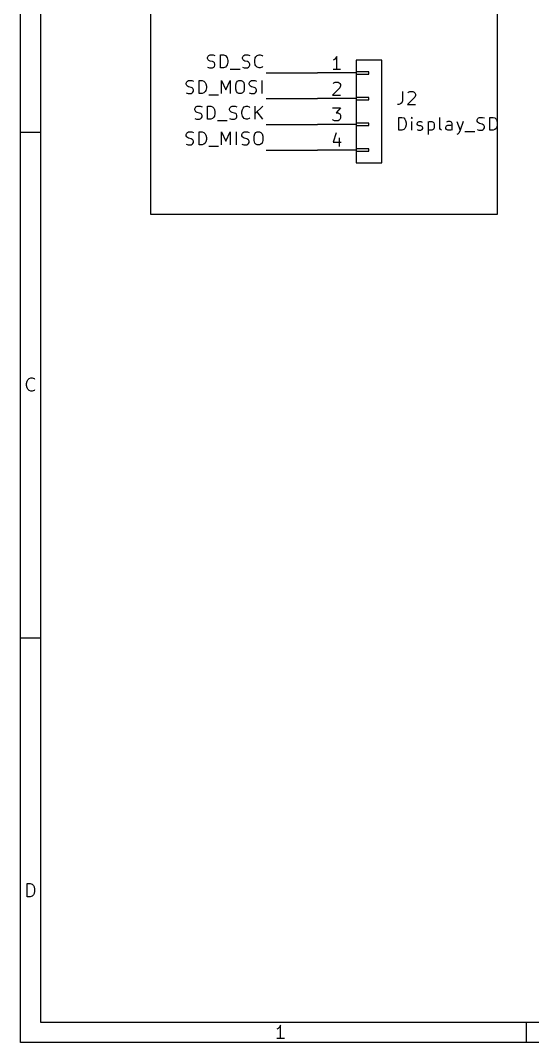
# Model space of a CAD drawing. Header units: inches. Extents: x 0.4 to 11.3, y -7.9 to -0.4.
# Drawn here: x 0.394 to 2.387, y -7.874 to -3.896 of the extents above; entities that cross this region are included whole.
import ezdxf

# ---------------------------------------------------------------- set-up
doc = ezdxf.new("R2010")
doc.units = ezdxf.units.IN
doc.header["$MEASUREMENT"] = 0
for name, color, linetype in [('GREENSIXTYFIVE', 129, 'CONTINUOUS'), ('LIGHTBLUE', 172, 'CONTINUOUS'), ('LIGHTGREEN', 92, 'CONTINUOUS'), ('LIGHTRED', 12, 'CONTINUOUS'), ('RED', 14, 'CONTINUOUS'), ('REDSIX', 19, 'CONTINUOUS'), ('WHITE', 250, 'CONTINUOUS')]:
    doc.layers.add(name, color=color, linetype=linetype)

msp = doc.modelspace()

# ---------------------------------------------------------------- linework, layer by layer
at = {"layer": 'GREENSIXTYFIVE', "linetype": 'CONTINUOUS'}
for p, q in [((1.8806, -4.1728), (1.8806, -4.2085)), ((1.902, -4.1776), (1.9044, -4.1752)), ((1.9044, -4.1752), (1.9091, -4.1728)), ((1.9091, -4.1728), (1.921, -4.1728)), ((1.921, -4.1728), (1.9258, -4.1752)), ((1.9258, -4.1752), (1.9282, -4.1776)), ((1.9282, -4.1776), (1.9306, -4.1823)), ((1.8782, -4.2157), (1.8734, -4.2204)), ((1.8806, -4.2085), (1.8782, -4.2157)), ((1.9282, -4.1942), (1.8996, -4.2228)), ((1.9306, -4.1871), (1.9282, -4.1942)), ((1.9306, -4.1823), (1.9306, -4.1871)), ((1.8663, -4.2228), (1.8615, -4.2228)), ((1.8734, -4.2204), (1.8663, -4.2228)), ((1.8996, -4.2228), (1.9306, -4.2228)), ((1.8663, -4.3228), (1.8663, -4.2728)), ((1.8663, -4.2728), (1.8782, -4.2728)), ((1.8782, -4.2728), (1.8853, -4.2752)), ((1.8853, -4.2752), (1.8901, -4.2799)), ((1.8901, -4.2799), (1.8925, -4.2847)), ((1.8925, -4.2847), (1.8949, -4.2942)), ((1.8949, -4.2942), (1.8949, -4.3014)), ((1.9163, -4.2728), (1.9139, -4.2752)), ((1.9139, -4.2752), (1.9163, -4.2776)), ((1.9187, -4.2752), (1.9163, -4.2728)), ((1.9163, -4.2728), (1.9163, -4.2776)), ((1.9163, -4.2776), (1.9187, -4.2752)), ((1.9163, -4.3228), (1.9163, -4.2895)), ((1.9377, -4.2966), (1.9401, -4.2918)), ((1.9377, -4.299), (1.9377, -4.2966)), ((1.9401, -4.2918), (1.9449, -4.2895)), ((1.9449, -4.2895), (1.952, -4.2895)), ((1.952, -4.2895), (1.9568, -4.2918)), ((1.9806, -4.2895), (1.9806, -4.3395)), ((1.9806, -4.2918), (1.9853, -4.2895)), ((1.9853, -4.2895), (1.9949, -4.2895)), ((1.9949, -4.2895), (1.9996, -4.2918)), ((1.9996, -4.2918), (2.002, -4.2942)), ((2.002, -4.2942), (2.0044, -4.299)), ((2.0258, -4.3157), (2.0258, -4.2728)), ((2.0568, -4.2895), (2.052, -4.2918)), ((2.0663, -4.2895), (2.0568, -4.2895)), ((2.071, -4.2918), (2.0663, -4.2895)), ((2.0734, -4.2966), (2.071, -4.2918)), ((2.0734, -4.3228), (2.0734, -4.2966)), ((2.0925, -4.2895), (2.1044, -4.3228)), ((2.1163, -4.2895), (2.1044, -4.3228)), ((2.171, -4.2823), (2.1734, -4.2776)), ((2.171, -4.2871), (2.171, -4.2823)), ((2.1734, -4.2918), (2.171, -4.2871)), ((2.1734, -4.2776), (2.1758, -4.2752)), ((2.1758, -4.2942), (2.1734, -4.2918)), ((2.1758, -4.2752), (2.1806, -4.2728)), ((2.1806, -4.2966), (2.1758, -4.2942)), ((2.1806, -4.2728), (2.1925, -4.2728)), ((2.1901, -4.299), (2.1806, -4.2966)), ((2.1925, -4.2728), (2.1996, -4.2752)), ((2.221, -4.3228), (2.221, -4.2728)), ((2.221, -4.2728), (2.2329, -4.2728)), ((2.2329, -4.2728), (2.2401, -4.2752)), ((2.2401, -4.2752), (2.2448, -4.2799)), ((2.2448, -4.2799), (2.2472, -4.2847)), ((2.2472, -4.2847), (2.2496, -4.2942)), ((2.2496, -4.2942), (2.2496, -4.3014)), ((1.8782, -4.3228), (1.8663, -4.3228)), ((1.8853, -4.3204), (1.8782, -4.3228)), ((1.8901, -4.3157), (1.8853, -4.3204)), ((1.8925, -4.3109), (1.8901, -4.3157)), ((1.8949, -4.3014), (1.8925, -4.3109)), ((1.9401, -4.3038), (1.9377, -4.299)), ((1.9377, -4.3204), (1.9425, -4.3228)), ((1.9449, -4.3061), (1.9401, -4.3038)), ((1.9425, -4.3228), (1.952, -4.3228)), ((1.952, -4.3061), (1.9449, -4.3061)), ((1.9568, -4.3085), (1.952, -4.3061)), ((1.952, -4.3228), (1.9568, -4.3204)), ((1.9591, -4.3133), (1.9568, -4.3085)), ((1.9568, -4.3204), (1.9591, -4.3157)), ((1.9591, -4.3157), (1.9591, -4.3133)), ((1.9853, -4.3228), (1.9806, -4.3204)), ((1.9949, -4.3228), (1.9853, -4.3228)), ((1.9996, -4.3204), (1.9949, -4.3228)), ((2.002, -4.318), (1.9996, -4.3204)), ((2.0044, -4.3133), (2.002, -4.318)), ((2.0044, -4.299), (2.0044, -4.3133)), ((2.0282, -4.3204), (2.0258, -4.3157)), ((2.0329, -4.3228), (2.0282, -4.3204)), ((2.0496, -4.3109), (2.052, -4.3061)), ((2.0496, -4.3157), (2.0496, -4.3109)), ((2.052, -4.3204), (2.0496, -4.3157)), ((2.052, -4.3061), (2.0568, -4.3038)), ((2.0568, -4.3228), (2.052, -4.3204)), ((2.0568, -4.3038), (2.0687, -4.3038)), ((2.0687, -4.3228), (2.0568, -4.3228)), ((2.0687, -4.3038), (2.0734, -4.3014)), ((2.0734, -4.3204), (2.0687, -4.3228)), ((2.0996, -4.3347), (2.0972, -4.3371)), ((2.1044, -4.3228), (2.0996, -4.3347)), ((2.1234, -4.3276), (2.1615, -4.3276)), ((2.171, -4.3204), (2.1782, -4.3228)), ((2.1782, -4.3228), (2.1901, -4.3228)), ((2.1948, -4.3014), (2.1901, -4.299)), ((2.1901, -4.3228), (2.1948, -4.3204)), ((2.1972, -4.3038), (2.1948, -4.3014)), ((2.1948, -4.3204), (2.1972, -4.318)), ((2.1996, -4.3085), (2.1972, -4.3038)), ((2.1972, -4.318), (2.1996, -4.3133)), ((2.1996, -4.3133), (2.1996, -4.3085)), ((2.2329, -4.3228), (2.221, -4.3228)), ((2.2401, -4.3204), (2.2329, -4.3228)), ((2.2448, -4.3157), (2.2401, -4.3204)), ((2.2472, -4.3109), (2.2448, -4.3157)), ((2.2496, -4.3014), (2.2472, -4.3109)), ((2.0972, -4.3371), (2.0925, -4.3395))]:
    msp.add_line(p, q, dxfattribs=at)
at = {"layer": 'LIGHTBLUE', "linetype": 'CONTINUOUS'}
for p, q in [((0.9, -2.25), (0.9, -4.65)), ((2.25, -4.65), (2.25, -2.25)), ((0.9, -4.65), (2.25, -4.65))]:
    msp.add_line(p, q, dxfattribs=at)
at = {"layer": 'LIGHTGREEN', "linetype": 'CONTINUOUS'}
for p, q in [((1.35, -4.1), (1.55, -4.1)), ((1.35, -4.2), (1.55, -4.2)), ((1.35, -4.3), (1.55, -4.3)), ((1.35, -4.4), (1.55, -4.4))]:
    msp.add_line(p, q, dxfattribs=at)
at = {"layer": 'LIGHTRED', "linetype": 'CONTINUOUS'}
for p, q in [((1.6155, -4.0478), (1.6107, -4.0502)), ((1.6202, -4.043), (1.6155, -4.0478)), ((1.625, -4.0359), (1.6202, -4.043)), ((1.625, -4.0859), (1.625, -4.0359)), ((1.6393, -4.0859), (1.6107, -4.0859)), ((1.6131, -4.1383), (1.6179, -4.1359)), ((1.6179, -4.1359), (1.6298, -4.1359)), ((1.6298, -4.1359), (1.6345, -4.1383)), ((1.6369, -4.1573), (1.6083, -4.1859)), ((1.6107, -4.1406), (1.6131, -4.1383)), ((1.6345, -4.1383), (1.6369, -4.1406)), ((1.6369, -4.1406), (1.6393, -4.1454)), ((1.6393, -4.1502), (1.6369, -4.1573)), ((1.6393, -4.1454), (1.6393, -4.1502)), ((1.6083, -4.1859), (1.6393, -4.1859)), ((1.6083, -4.2359), (1.6393, -4.2359)), ((1.6393, -4.2359), (1.6226, -4.2549)), ((1.6226, -4.2549), (1.6298, -4.2549)), ((1.6298, -4.2549), (1.6345, -4.2573)), ((1.6107, -4.2835), (1.6083, -4.2811)), ((1.6155, -4.2859), (1.6107, -4.2835)), ((1.6298, -4.2859), (1.6155, -4.2859)), ((1.6345, -4.2835), (1.6298, -4.2859)), ((1.6345, -4.2573), (1.6369, -4.2597)), ((1.6369, -4.2811), (1.6345, -4.2835)), ((1.6369, -4.2597), (1.6393, -4.2644)), ((1.6393, -4.2764), (1.6369, -4.2811)), ((1.6393, -4.2644), (1.6393, -4.2764)), ((1.6226, -4.3335), (1.6107, -4.3692)), ((1.6107, -4.3692), (1.6417, -4.3692)), ((1.6345, -4.3525), (1.6345, -4.3859))]:
    msp.add_line(p, q, dxfattribs=at)
at = {"layer": 'RED', "linetype": 'CONTINUOUS'}
for p, q in [((0.3937, -7.8743), (0.3937, -0.3937)), ((0.4724, -7.7956), (0.4724, -0.4724)), ((1.7, -4.05), (1.7, -4.45)), ((1.8, -4.05), (1.7, -4.05)), ((1.8, -4.45), (1.8, -4.05)), ((1.7, -4.095), (1.7, -4.105)), ((1.75, -4.095), (1.7, -4.095)), ((1.75, -4.105), (1.75, -4.095)), ((1.7, -4.1), (1.55, -4.1)), ((1.7, -4.105), (1.75, -4.105)), ((1.7, -4.2), (1.55, -4.2)), ((1.7, -4.195), (1.7, -4.205)), ((1.75, -4.195), (1.7, -4.195)), ((1.7, -4.205), (1.75, -4.205)), ((1.75, -4.205), (1.75, -4.195)), ((1.7, -4.295), (1.7, -4.305)), ((1.75, -4.295), (1.7, -4.295)), ((1.75, -4.305), (1.75, -4.295)), ((0.3937, -4.3307), (0.4724, -4.3307)), ((1.7, -4.3), (1.55, -4.3)), ((1.7, -4.305), (1.75, -4.305)), ((1.7, -4.4), (1.55, -4.4)), ((1.7, -4.395), (1.7, -4.405)), ((1.75, -4.395), (1.7, -4.395)), ((1.7, -4.405), (1.75, -4.405)), ((1.75, -4.405), (1.75, -4.395)), ((1.7, -4.45), (1.8, -4.45)), ((0.4221, -5.2945), (0.427, -5.2896)), ((0.427, -5.2896), (0.4343, -5.2872)), ((0.4343, -5.2872), (0.4392, -5.2872)), ((0.4392, -5.2872), (0.4465, -5.2896)), ((0.4465, -5.2896), (0.4489, -5.292)), ((0.4172, -5.3091), (0.4197, -5.2993)), ((0.4172, -5.3164), (0.4172, -5.3091)), ((0.4197, -5.3261), (0.4172, -5.3164)), ((0.4197, -5.2993), (0.4221, -5.2945)), ((0.4221, -5.331), (0.4197, -5.3261)), ((0.427, -5.3359), (0.4221, -5.331)), ((0.4343, -5.3383), (0.427, -5.3359)), ((0.4392, -5.3383), (0.4343, -5.3383)), ((0.4465, -5.3359), (0.4392, -5.3383)), ((0.4489, -5.3335), (0.4465, -5.3359)), ((0.3937, -6.2992), (0.4724, -6.2992)), ((0.4197, -7.3068), (0.4197, -7.2557)), ((0.4197, -7.2557), (0.4319, -7.2557)), ((0.4319, -7.2557), (0.4392, -7.2581)), ((0.4392, -7.2581), (0.444, -7.263)), ((0.444, -7.263), (0.4465, -7.2678)), ((0.4465, -7.2678), (0.4489, -7.2776)), ((0.4489, -7.2776), (0.4489, -7.2849)), ((0.4319, -7.3068), (0.4197, -7.3068)), ((0.4392, -7.3044), (0.4319, -7.3068)), ((0.444, -7.2995), (0.4392, -7.3044)), ((0.4465, -7.2946), (0.444, -7.2995)), ((0.4489, -7.2849), (0.4465, -7.2946)), ((11.2206, -7.7956), (0.4724, -7.7956)), ((2.3622, -7.7956), (2.3622, -7.8743)), ((1.3965, -7.8193), (1.3916, -7.8217)), ((1.4013, -7.8144), (1.3965, -7.8193)), ((1.4062, -7.8071), (1.4013, -7.8144)), ((1.4062, -7.8583), (1.4062, -7.8071)), ((11.2993, -7.8743), (0.3937, -7.8743)), ((1.4208, -7.8583), (1.3916, -7.8583))]:
    msp.add_line(p, q, dxfattribs=at)
at = {"layer": 'REDSIX', "linetype": 'CONTINUOUS'}
for p, q in [((1.1221, -4.0393), (1.1245, -4.0346)), ((1.1221, -4.0441), (1.1221, -4.0393)), ((1.1245, -4.0488), (1.1221, -4.0441)), ((1.1245, -4.0346), (1.1268, -4.0322)), ((1.1268, -4.0512), (1.1245, -4.0488)), ((1.1268, -4.0322), (1.1316, -4.0298)), ((1.1316, -4.0536), (1.1268, -4.0512)), ((1.1316, -4.0298), (1.1435, -4.0298)), ((1.1411, -4.056), (1.1316, -4.0536)), ((1.1459, -4.0584), (1.1411, -4.056)), ((1.1435, -4.0298), (1.1507, -4.0322)), ((1.1721, -4.0798), (1.1721, -4.0298)), ((1.1721, -4.0298), (1.184, -4.0298)), ((1.184, -4.0298), (1.1911, -4.0322)), ((1.1911, -4.0322), (1.1959, -4.0369)), ((1.1959, -4.0369), (1.1983, -4.0417)), ((1.1983, -4.0417), (1.2006, -4.0512)), ((1.2006, -4.0512), (1.2006, -4.0584)), ((1.2578, -4.0393), (1.2602, -4.0346)), ((1.2578, -4.0441), (1.2578, -4.0393)), ((1.2602, -4.0488), (1.2578, -4.0441)), ((1.2602, -4.0346), (1.2626, -4.0322)), ((1.2626, -4.0512), (1.2602, -4.0488)), ((1.2626, -4.0322), (1.2673, -4.0298)), ((1.2673, -4.0536), (1.2626, -4.0512)), ((1.2673, -4.0298), (1.2792, -4.0298)), ((1.2768, -4.056), (1.2673, -4.0536)), ((1.2816, -4.0584), (1.2768, -4.056)), ((1.2792, -4.0298), (1.2864, -4.0322)), ((1.3054, -4.0512), (1.3078, -4.0417)), ((1.3054, -4.0584), (1.3054, -4.0512)), ((1.3078, -4.0417), (1.3102, -4.0369)), ((1.3102, -4.0369), (1.3149, -4.0322)), ((1.3149, -4.0322), (1.3221, -4.0298)), ((1.3221, -4.0298), (1.3268, -4.0298)), ((1.3268, -4.0298), (1.334, -4.0322)), ((1.334, -4.0322), (1.3364, -4.0346)), ((1.1221, -4.0774), (1.1292, -4.0798)), ((1.1292, -4.0798), (1.1411, -4.0798)), ((1.1411, -4.0798), (1.1459, -4.0774)), ((1.1483, -4.0608), (1.1459, -4.0584)), ((1.1459, -4.0774), (1.1483, -4.075)), ((1.1507, -4.0655), (1.1483, -4.0608)), ((1.1483, -4.075), (1.1507, -4.0703)), ((1.1507, -4.0703), (1.1507, -4.0655)), ((1.184, -4.0798), (1.1721, -4.0798)), ((1.1911, -4.0774), (1.184, -4.0798)), ((1.1959, -4.0727), (1.1911, -4.0774)), ((1.1983, -4.0679), (1.1959, -4.0727)), ((1.2006, -4.0584), (1.1983, -4.0679)), ((1.2102, -4.0846), (1.2483, -4.0846)), ((1.2578, -4.0774), (1.2649, -4.0798)), ((1.2649, -4.0798), (1.2768, -4.0798)), ((1.2768, -4.0798), (1.2816, -4.0774)), ((1.284, -4.0608), (1.2816, -4.0584)), ((1.2816, -4.0774), (1.284, -4.075)), ((1.2864, -4.0655), (1.284, -4.0608)), ((1.284, -4.075), (1.2864, -4.0703)), ((1.2864, -4.0703), (1.2864, -4.0655)), ((1.3078, -4.0679), (1.3054, -4.0584)), ((1.3102, -4.0727), (1.3078, -4.0679)), ((1.3149, -4.0774), (1.3102, -4.0727)), ((1.3221, -4.0798), (1.3149, -4.0774)), ((1.3268, -4.0798), (1.3221, -4.0798)), ((1.334, -4.0774), (1.3268, -4.0798)), ((1.3364, -4.075), (1.334, -4.0774)), ((1.0387, -4.1393), (1.0411, -4.1346)), ((1.0411, -4.1346), (1.0435, -4.1322)), ((1.0435, -4.1322), (1.0483, -4.1298)), ((1.0483, -4.1298), (1.0602, -4.1298)), ((1.0602, -4.1298), (1.0673, -4.1322)), ((1.0887, -4.1798), (1.0887, -4.1298)), ((1.0887, -4.1298), (1.1006, -4.1298)), ((1.1006, -4.1298), (1.1078, -4.1322)), ((1.1078, -4.1322), (1.1126, -4.1369)), ((1.1126, -4.1369), (1.1149, -4.1417)), ((1.1768, -4.1798), (1.1768, -4.1298)), ((1.1768, -4.1298), (1.1935, -4.1655)), ((1.1935, -4.1655), (1.2102, -4.1298)), ((1.2102, -4.1298), (1.2102, -4.1798)), ((1.2316, -4.1465), (1.234, -4.1369)), ((1.234, -4.1369), (1.2387, -4.1322)), ((1.2387, -4.1322), (1.2435, -4.1298)), ((1.2435, -4.1298), (1.253, -4.1298)), ((1.253, -4.1298), (1.2578, -4.1322)), ((1.2578, -4.1322), (1.2626, -4.1369)), ((1.2626, -4.1369), (1.2649, -4.1465)), ((1.284, -4.1393), (1.2864, -4.1346)), ((1.2864, -4.1346), (1.2887, -4.1322)), ((1.2887, -4.1322), (1.2935, -4.1298)), ((1.2935, -4.1298), (1.3054, -4.1298)), ((1.3054, -4.1298), (1.3126, -4.1322)), ((1.334, -4.1798), (1.334, -4.1298)), ((1.0387, -4.1441), (1.0387, -4.1393)), ((1.0411, -4.1488), (1.0387, -4.1441)), ((1.0387, -4.1774), (1.0459, -4.1798)), ((1.0435, -4.1512), (1.0411, -4.1488)), ((1.0483, -4.1536), (1.0435, -4.1512)), ((1.0578, -4.156), (1.0483, -4.1536)), ((1.0626, -4.1584), (1.0578, -4.156)), ((1.0578, -4.1798), (1.0626, -4.1774)), ((1.0649, -4.1608), (1.0626, -4.1584)), ((1.0626, -4.1774), (1.0649, -4.175)), ((1.0673, -4.1655), (1.0649, -4.1608)), ((1.0649, -4.175), (1.0673, -4.1703)), ((1.0673, -4.1703), (1.0673, -4.1655)), ((1.1078, -4.1774), (1.1006, -4.1798)), ((1.1126, -4.1727), (1.1078, -4.1774)), ((1.1149, -4.1679), (1.1126, -4.1727)), ((1.1149, -4.1417), (1.1173, -4.1512)), ((1.1173, -4.1584), (1.1149, -4.1679)), ((1.1173, -4.1512), (1.1173, -4.1584)), ((1.2316, -4.1631), (1.2316, -4.1465)), ((1.234, -4.1727), (1.2316, -4.1631)), ((1.2387, -4.1774), (1.234, -4.1727)), ((1.2435, -4.1798), (1.2387, -4.1774)), ((1.2578, -4.1774), (1.253, -4.1798)), ((1.2626, -4.1727), (1.2578, -4.1774)), ((1.2649, -4.1631), (1.2626, -4.1727)), ((1.2649, -4.1465), (1.2649, -4.1631)), ((1.284, -4.1441), (1.284, -4.1393)), ((1.2864, -4.1488), (1.284, -4.1441)), ((1.284, -4.1774), (1.2911, -4.1798)), ((1.2887, -4.1512), (1.2864, -4.1488)), ((1.2935, -4.1536), (1.2887, -4.1512)), ((1.303, -4.156), (1.2935, -4.1536)), ((1.3078, -4.1584), (1.303, -4.156)), ((1.303, -4.1798), (1.3078, -4.1774)), ((1.3102, -4.1608), (1.3078, -4.1584)), ((1.3078, -4.1774), (1.3102, -4.175)), ((1.3126, -4.1655), (1.3102, -4.1608)), ((1.3102, -4.175), (1.3126, -4.1703)), ((1.3126, -4.1703), (1.3126, -4.1655)), ((1.0459, -4.1798), (1.0578, -4.1798)), ((1.1006, -4.1798), (1.0887, -4.1798)), ((1.1268, -4.1846), (1.1649, -4.1846)), ((1.253, -4.1798), (1.2435, -4.1798)), ((1.2911, -4.1798), (1.303, -4.1798)), ((1.0721, -4.2393), (1.0745, -4.2346)), ((1.0721, -4.2441), (1.0721, -4.2393)), ((1.0745, -4.2488), (1.0721, -4.2441)), ((1.0745, -4.2346), (1.0768, -4.2322)), ((1.0768, -4.2512), (1.0745, -4.2488)), ((1.0768, -4.2322), (1.0816, -4.2298)), ((1.0816, -4.2536), (1.0768, -4.2512)), ((1.0816, -4.2298), (1.0935, -4.2298)), ((1.0911, -4.256), (1.0816, -4.2536)), ((1.0959, -4.2584), (1.0911, -4.256)), ((1.0935, -4.2298), (1.1007, -4.2322)), ((1.1221, -4.2798), (1.1221, -4.2298)), ((1.1221, -4.2298), (1.134, -4.2298)), ((1.134, -4.2298), (1.1411, -4.2322)), ((1.1411, -4.2322), (1.1459, -4.2369)), ((1.1459, -4.2369), (1.1483, -4.2417)), ((1.1483, -4.2417), (1.1506, -4.2512)), ((1.1506, -4.2512), (1.1506, -4.2584)), ((1.2078, -4.2393), (1.2102, -4.2346)), ((1.2078, -4.2441), (1.2078, -4.2393)), ((1.2102, -4.2488), (1.2078, -4.2441)), ((1.2102, -4.2346), (1.2126, -4.2322)), ((1.2126, -4.2512), (1.2102, -4.2488)), ((1.2126, -4.2322), (1.2173, -4.2298)), ((1.2173, -4.2536), (1.2126, -4.2512)), ((1.2173, -4.2298), (1.2292, -4.2298)), ((1.2268, -4.256), (1.2173, -4.2536)), ((1.2316, -4.2584), (1.2268, -4.256)), ((1.2292, -4.2298), (1.2364, -4.2322)), ((1.2554, -4.2512), (1.2578, -4.2417)), ((1.2554, -4.2584), (1.2554, -4.2512)), ((1.2578, -4.2417), (1.2602, -4.2369)), ((1.2602, -4.2369), (1.2649, -4.2322)), ((1.2649, -4.2322), (1.2721, -4.2298)), ((1.2721, -4.2298), (1.2768, -4.2298)), ((1.2768, -4.2298), (1.284, -4.2322)), ((1.284, -4.2322), (1.2864, -4.2346)), ((1.3078, -4.2798), (1.3078, -4.2298)), ((1.3364, -4.2298), (1.3078, -4.2584)), ((1.3364, -4.2798), (1.3149, -4.2512)), ((1.0721, -4.2774), (1.0792, -4.2798)), ((1.0792, -4.2798), (1.0911, -4.2798)), ((1.0911, -4.2798), (1.0959, -4.2774)), ((1.0983, -4.2608), (1.0959, -4.2584)), ((1.0959, -4.2774), (1.0983, -4.275)), ((1.1007, -4.2655), (1.0983, -4.2608)), ((1.0983, -4.275), (1.1007, -4.2703)), ((1.1007, -4.2703), (1.1007, -4.2655)), ((1.134, -4.2798), (1.1221, -4.2798)), ((1.1411, -4.2774), (1.134, -4.2798)), ((1.1459, -4.2727), (1.1411, -4.2774)), ((1.1483, -4.2679), (1.1459, -4.2727)), ((1.1506, -4.2584), (1.1483, -4.2679)), ((1.1602, -4.2846), (1.1983, -4.2846)), ((1.2078, -4.2774), (1.2149, -4.2798)), ((1.2149, -4.2798), (1.2268, -4.2798)), ((1.2268, -4.2798), (1.2316, -4.2774)), ((1.234, -4.2608), (1.2316, -4.2584)), ((1.2316, -4.2774), (1.234, -4.275)), ((1.2364, -4.2655), (1.234, -4.2608)), ((1.234, -4.275), (1.2364, -4.2703)), ((1.2364, -4.2703), (1.2364, -4.2655)), ((1.2578, -4.2679), (1.2554, -4.2584)), ((1.2602, -4.2727), (1.2578, -4.2679)), ((1.2649, -4.2774), (1.2602, -4.2727)), ((1.2721, -4.2798), (1.2649, -4.2774)), ((1.2768, -4.2798), (1.2721, -4.2798)), ((1.284, -4.2774), (1.2768, -4.2798)), ((1.2864, -4.275), (1.284, -4.2774)), ((1.0387, -4.3393), (1.0411, -4.3346)), ((1.0411, -4.3346), (1.0435, -4.3322)), ((1.0435, -4.3322), (1.0483, -4.3298)), ((1.0483, -4.3298), (1.0602, -4.3298)), ((1.0602, -4.3298), (1.0673, -4.3322)), ((1.0887, -4.3798), (1.0887, -4.3298)), ((1.0887, -4.3298), (1.1006, -4.3298)), ((1.1006, -4.3298), (1.1078, -4.3322)), ((1.1078, -4.3322), (1.1126, -4.3369)), ((1.1768, -4.3798), (1.1768, -4.3298)), ((1.1768, -4.3298), (1.1935, -4.3655)), ((1.1935, -4.3655), (1.2102, -4.3298)), ((1.2102, -4.3298), (1.2102, -4.3798)), ((1.234, -4.3798), (1.234, -4.3298)), ((1.2554, -4.3393), (1.2578, -4.3346)), ((1.2578, -4.3346), (1.2602, -4.3322)), ((1.2602, -4.3322), (1.2649, -4.3298)), ((1.2649, -4.3298), (1.2768, -4.3298)), ((1.2768, -4.3298), (1.284, -4.3322)), ((1.3054, -4.3369), (1.3102, -4.3322)), ((1.3102, -4.3322), (1.3149, -4.3298)), ((1.3149, -4.3298), (1.3245, -4.3298)), ((1.3245, -4.3298), (1.3292, -4.3322)), ((1.3292, -4.3322), (1.334, -4.3369)), ((1.0387, -4.3441), (1.0387, -4.3393)), ((1.0411, -4.3488), (1.0387, -4.3441)), ((1.0435, -4.3512), (1.0411, -4.3488)), ((1.0483, -4.3536), (1.0435, -4.3512)), ((1.0578, -4.356), (1.0483, -4.3536)), ((1.0626, -4.3584), (1.0578, -4.356)), ((1.0649, -4.3608), (1.0626, -4.3584)), ((1.0626, -4.3774), (1.0649, -4.375)), ((1.0673, -4.3655), (1.0649, -4.3608)), ((1.0649, -4.375), (1.0673, -4.3703)), ((1.0673, -4.3703), (1.0673, -4.3655)), ((1.1126, -4.3727), (1.1078, -4.3774)), ((1.1126, -4.3369), (1.1149, -4.3417)), ((1.1149, -4.3679), (1.1126, -4.3727)), ((1.1149, -4.3417), (1.1173, -4.3512)), ((1.1173, -4.3584), (1.1149, -4.3679)), ((1.1173, -4.3512), (1.1173, -4.3584)), ((1.2554, -4.3441), (1.2554, -4.3393)), ((1.2578, -4.3488), (1.2554, -4.3441)), ((1.2602, -4.3512), (1.2578, -4.3488)), ((1.2649, -4.3536), (1.2602, -4.3512)), ((1.2745, -4.356), (1.2649, -4.3536)), ((1.2792, -4.3584), (1.2745, -4.356)), ((1.2816, -4.3608), (1.2792, -4.3584)), ((1.2792, -4.3774), (1.2816, -4.375)), ((1.284, -4.3655), (1.2816, -4.3608)), ((1.2816, -4.375), (1.284, -4.3703)), ((1.284, -4.3703), (1.284, -4.3655)), ((1.303, -4.3465), (1.3054, -4.3369)), ((1.303, -4.3631), (1.303, -4.3465)), ((1.3054, -4.3727), (1.303, -4.3631)), ((1.3102, -4.3774), (1.3054, -4.3727)), ((1.334, -4.3727), (1.3292, -4.3774)), ((1.334, -4.3369), (1.3364, -4.3465)), ((1.3364, -4.3631), (1.334, -4.3727)), ((1.3364, -4.3465), (1.3364, -4.3631)), ((1.0387, -4.3774), (1.0459, -4.3798)), ((1.0459, -4.3798), (1.0578, -4.3798)), ((1.0578, -4.3798), (1.0626, -4.3774)), ((1.1006, -4.3798), (1.0887, -4.3798)), ((1.1078, -4.3774), (1.1006, -4.3798)), ((1.1268, -4.3846), (1.1649, -4.3846)), ((1.2554, -4.3774), (1.2626, -4.3798)), ((1.2626, -4.3798), (1.2745, -4.3798)), ((1.2745, -4.3798), (1.2792, -4.3774)), ((1.3149, -4.3798), (1.3102, -4.3774)), ((1.3245, -4.3798), (1.3149, -4.3798)), ((1.3292, -4.3774), (1.3245, -4.3798))]:
    msp.add_line(p, q, dxfattribs=at)
at = {"layer": 'WHITE', "linetype": 'CONTINUOUS'}
for p, q in [((1.7, -4.05), (1.7, -4.45)), ((1.8, -4.05), (1.7, -4.05)), ((1.8, -4.45), (1.8, -4.05)), ((1.7, -4.45), (1.8, -4.45))]:
    msp.add_line(p, q, dxfattribs=at)

doc.saveas('drawing.dxf')
